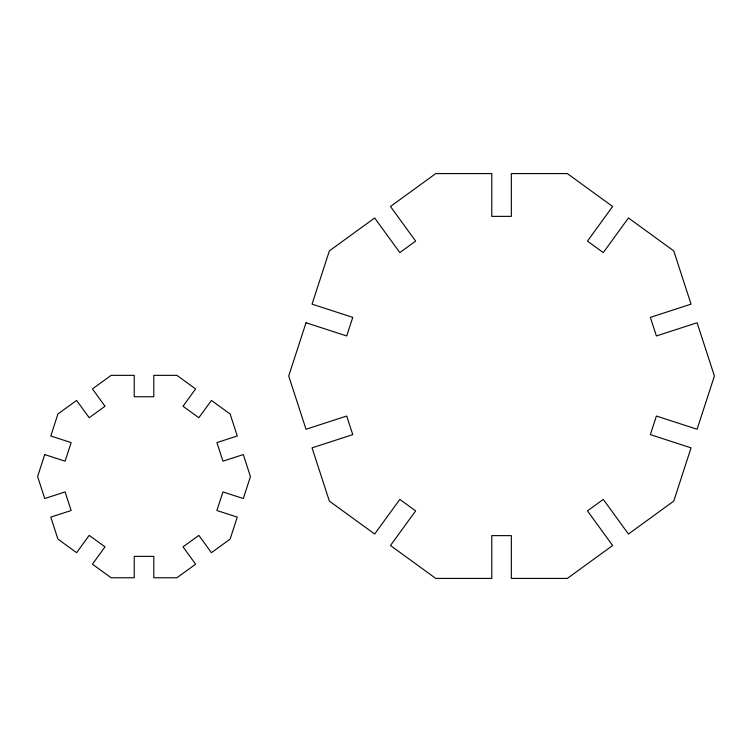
<?xml version="1.0" encoding="UTF-8"?>
<svg xmlns="http://www.w3.org/2000/svg" width="752" height="752" viewBox="0 0 752 752"><rect width="100%" height="100%" fill="white"/><g stroke="black" fill="none" stroke-linecap="round" stroke-linejoin="round"><path stroke-width="1.13" d="M44.744 454.575L37.6 476.552L44.744 498.538L65.095 491.921L71.139 510.514L50.779 517.132L57.923 539.109L76.619 552.692L89.197 535.377L105.017 546.873L92.44 564.188L111.136 577.771L134.241 577.771L134.241 556.367L153.803 556.367L153.803 577.771L176.908 577.771L195.605 564.188L183.027 546.873L198.848 535.377L211.425 552.692L230.121 539.109L237.265 517.132L216.905 510.514L222.949 491.921L243.3 498.538L250.444 476.552L243.3 454.575L222.949 461.192L216.905 442.599L237.265 435.981L230.121 414.004L211.425 400.421L198.848 417.736L183.027 406.24L195.605 388.925L176.908 375.342L153.803 375.342L153.803 396.746L134.241 396.746L134.241 375.342L111.136 375.342L92.44 388.925L105.017 406.24L89.197 417.736L76.619 400.421L57.923 414.004L50.779 435.981L71.139 442.599L65.095 461.192L44.744 454.575M306.017 322.749L288.712 376L306.017 429.251L346.719 416.035L352.754 434.628L312.061 447.854L329.357 501.105L374.665 534.023L399.82 499.403L415.63 510.89L390.485 545.51L435.784 578.429L491.78 578.429L491.78 535.631L511.332 535.631L511.332 578.429L567.328 578.429L612.626 545.51L587.481 510.89L603.292 499.403L628.446 534.023L673.754 501.105L691.05 447.854L650.358 434.628L656.393 416.035L697.095 429.251L714.4 376L697.095 322.749L656.393 335.965L650.358 317.372L691.05 304.146L673.754 250.895L628.446 217.977L603.292 252.597L587.481 241.11L612.626 206.49L567.328 173.571L511.332 173.571L511.332 216.369L491.78 216.369L491.78 173.571L435.784 173.571L390.485 206.49L415.63 241.11L399.82 252.597L374.665 217.977L329.357 250.895L312.061 304.146L352.754 317.372L346.719 335.965L306.017 322.749"/></g></svg>
